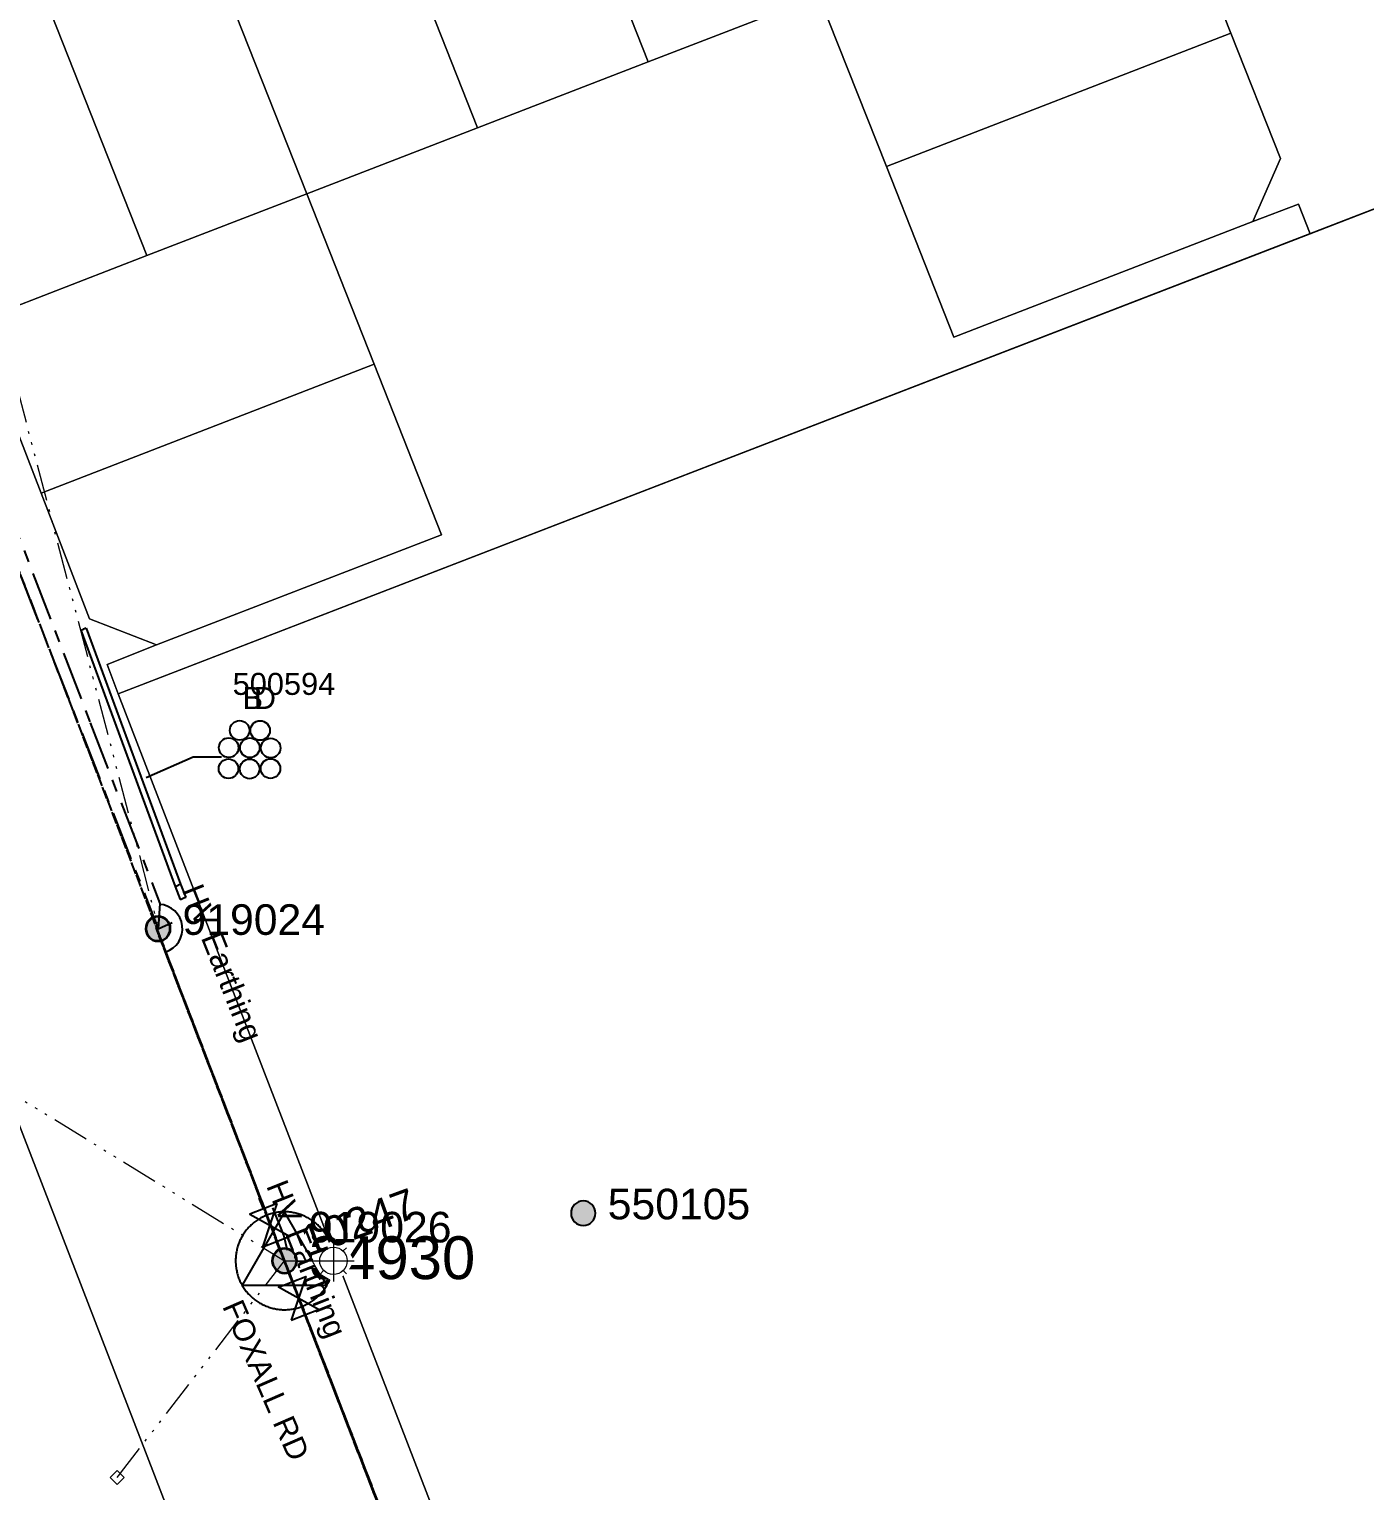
# Model space of a CAD drawing. Header units: metres. Extents: x 0 to 311631, y 0 to 6270612.
# Drawn here: x 310977.1 to 311086.3, y 6270299.1 to 6270418.6 of the extents above; entities that cross this region are included whole.
import ezdxf
from ezdxf.enums import TextEntityAlignment as Align

# ---------------------------------------------------------------- set-up
doc = ezdxf.new("R2010")
doc.units = ezdxf.units.M
for name, pattern in [('Cable Exist OH', [1, 1, 0]), ('Cable Exist UG', [7, 4, -1, 1, -1]), ('PHANTOMX2', [6.6, 3, -0.75, 0.2, -0.75, 0.2, -0.75, 0.2, -0.75])]:
    doc.linetypes.add(name, pattern=pattern)
doc.layers.get('0').update_dxf_attribs({"color": 6})
for name, color, linetype, lineweight in [('_User Miscellaneous1', 30, 'Continuous', 13), ('_User_HV_Exist', 1, 'Continuous', 35), ('_User_LV_Exist', 5, 'Continuous', 35), ('Cadastre Developer_SP_NEW', 92, 'Continuous', 15), ('Cadastre Land Parcels_SP_EXT', 118, 'Continuous', 15), ('Cadastre Roads_SP_EXT', 218, 'Continuous', 15), ('Mains_HV_EXT', 13, 'Continuous', 25), ('Mains_LV_EXT', 163, 'Continuous', 25), ('Mains_SL_EXT', 131, 'Continuous', 25), ('Services_SP_EXT', 42, 'PHANTOMX2', 20), ('Services_SP_MOD', 3, 'PHANTOMX2', 20)]:
    doc.layers.add(name, color=color, linetype=linetype, lineweight=lineweight)
for name, color, linetype in [('Duct_SP_EXT', 30, 'Continuous'), ('Equip_LV_EXT', 7, 'Continuous'), ('Sub_SP_TR_HV_LV_EXT', 7, 'Continuous'), ('SupportsOH_SP_TR_HV_LV_SL_EXT', 7, 'Continuous')]:
    doc.layers.add(name, color=color, linetype=linetype)
doc.styles.add('iecARIAL', font='arial.ttf', dxfattribs={"height": 2})
doc.styles.add('POLE_LABEL', font='arial.ttf', dxfattribs={"height": 2})
doc.styles.add('SL_LABEL', font='arial.ttf', dxfattribs={"height": 2})
doc.styles.get("Standard").update_dxf_attribs({"font": 'arial.ttf'})
doc.linetypes.add('Cable E UG', pattern='A,5,-0.1,["E",Standard,S=1.5,R=0,X=0,Y=-0.75],-1.45', length=6.55)

# ---------------------------------------------------------------- blocks, each defined once
blk = doc.blocks.new('SUB_POLE_EXT')
at = {"flags": 128}
for points in [[(-0.05, 4), (-0.15, 4), (-0.25, 3.99), (-0.34, 3.99), (-0.44, 3.98), (-0.54, 3.96), (-0.64, 3.95), (-0.73, 3.93), (-0.83, 3.91), (-0.92, 3.89), (-1.02, 3.87), (-1.11, 3.84), (-1.21, 3.81), (-1.3, 3.78), (-1.39, 3.75), (-1.49, 3.71), (-1.58, 3.68), (-1.67, 3.64), (-1.75, 3.59), (-1.84, 3.55), (-1.93, 3.5), (-2.01, 3.46), (-2.1, 3.41), (-2.18, 3.35), (-2.26, 3.3), (-2.34, 3.24), (-2.42, 3.18), (-2.5, 3.12), (-2.58, 3.06), (-2.65, 3), (-2.72, 2.93), (-2.79, 2.86), (-2.86, 2.79), (-2.93, 2.72), (-3, 2.65), (-3.06, 2.58), (-3.12, 2.5), (-3.18, 2.42), (-3.24, 2.34), (-3.3, 2.26), (-3.35, 2.18), (-3.41, 2.1), (-3.46, 2.01), (-3.5, 1.93), (-3.55, 1.84), (-3.59, 1.75), (-3.64, 1.67), (-3.68, 1.58), (-3.71, 1.49), (-3.75, 1.39), (-3.78, 1.3), (-3.81, 1.21), (-3.84, 1.11), (-3.87, 1.02), (-3.89, 0.92), (-3.91, 0.83), (-3.93, 0.73), (-3.95, 0.64), (-3.96, 0.54), (-3.98, 0.44), (-3.99, 0.34), (-3.99, 0.25), (-4, 0.15), (-4, 0.05), (-4, -0.05), (-4, -0.15), (-3.99, -0.25), (-3.99, -0.34), (-3.98, -0.44), (-3.96, -0.54), (-3.95, -0.64), (-3.93, -0.73), (-3.91, -0.83), (-3.89, -0.92), (-3.87, -1.02), (-3.84, -1.11), (-3.81, -1.21), (-3.78, -1.3), (-3.75, -1.39), (-3.71, -1.49), (-3.68, -1.58), (-3.64, -1.67), (-3.59, -1.75), (-3.55, -1.84), (-3.5, -1.93), (-3.46, -2.01), (-3.41, -2.1), (-3.35, -2.18), (-3.3, -2.26), (-3.24, -2.34), (-3.18, -2.42), (-3.12, -2.5), (-3.06, -2.58), (-3, -2.65), (-2.93, -2.72), (-2.86, -2.79), (-2.79, -2.86), (-2.72, -2.93), (-2.65, -3), (-2.58, -3.06), (-2.5, -3.12), (-2.42, -3.18), (-2.34, -3.24), (-2.26, -3.3), (-2.18, -3.35), (-2.1, -3.41), (-2.01, -3.46), (-1.93, -3.5), (-1.84, -3.55), (-1.75, -3.59), (-1.67, -3.64), (-1.58, -3.68), (-1.49, -3.71), (-1.39, -3.75), (-1.3, -3.78), (-1.21, -3.81), (-1.11, -3.84), (-1.02, -3.87), (-0.92, -3.89), (-0.83, -3.91), (-0.73, -3.93), (-0.64, -3.95), (-0.54, -3.96), (-0.44, -3.98), (-0.34, -3.99), (-0.25, -3.99), (-0.15, -4), (-0.05, -4), (0.05, -4), (0.15, -4), (0.25, -3.99), (0.34, -3.99), (0.44, -3.98), (0.54, -3.96), (0.64, -3.95), (0.73, -3.93), (0.83, -3.91), (0.92, -3.89), (1.02, -3.87), (1.11, -3.84), (1.21, -3.81), (1.3, -3.78), (1.39, -3.75), (1.49, -3.71), (1.58, -3.68), (1.67, -3.64), (1.75, -3.59), (1.84, -3.55), (1.93, -3.5), (2.01, -3.46), (2.1, -3.41), (2.18, -3.35), (2.26, -3.3), (2.34, -3.24), (2.42, -3.18), (2.5, -3.12), (2.58, -3.06), (2.65, -3), (2.72, -2.93), (2.79, -2.86), (2.86, -2.79), (2.93, -2.72), (3, -2.65), (3.06, -2.58), (3.12, -2.5), (3.18, -2.42), (3.24, -2.34), (3.3, -2.26), (3.35, -2.18), (3.41, -2.1), (3.46, -2.01), (3.5, -1.93), (3.55, -1.84), (3.59, -1.75), (3.64, -1.67), (3.68, -1.58), (3.71, -1.49), (3.75, -1.39), (3.78, -1.3), (3.81, -1.21), (3.84, -1.11), (3.87, -1.02), (3.89, -0.92), (3.91, -0.83), (3.93, -0.73), (3.95, -0.64), (3.96, -0.54), (3.98, -0.44), (3.99, -0.34), (3.99, -0.25), (4, -0.15), (4, -0.05), (4, 0.05), (4, 0.15), (3.99, 0.25), (3.99, 0.34), (3.98, 0.44), (3.96, 0.54), (3.95, 0.64), (3.93, 0.73), (3.91, 0.83), (3.89, 0.92), (3.87, 1.02), (3.84, 1.11), (3.81, 1.21), (3.78, 1.3), (3.75, 1.39), (3.71, 1.49), (3.68, 1.58), (3.64, 1.67), (3.59, 1.75), (3.55, 1.84), (3.5, 1.93), (3.46, 2.01), (3.41, 2.1), (3.35, 2.18), (3.3, 2.26), (3.24, 2.34), (3.18, 2.42), (3.12, 2.5), (3.06, 2.58), (3, 2.65), (2.93, 2.72), (2.86, 2.79), (2.79, 2.86), (2.72, 2.93), (2.65, 3), (2.58, 3.06), (2.5, 3.12), (2.42, 3.18), (2.34, 3.24), (2.26, 3.3), (2.18, 3.35), (2.1, 3.41), (2.01, 3.46), (1.93, 3.5), (1.84, 3.55), (1.75, 3.59), (1.67, 3.64), (1.58, 3.68), (1.49, 3.71), (1.39, 3.75), (1.3, 3.78), (1.21, 3.81), (1.11, 3.84), (1.02, 3.87), (0.92, 3.89), (0.83, 3.91), (0.73, 3.93), (0.64, 3.95), (0.54, 3.96), (0.44, 3.98), (0.34, 3.99), (0.25, 3.99), (0.15, 4), (0.05, 4)], [(0, 4), (-3.46, -2), (3.46, -2)]]:
    blk.add_lwpolyline(points, close=True, dxfattribs=at)
at = {"flags": 8}
blk.add_attdef('ASSET_NUM', text='', height=2.5, dxfattribs=at).set_placement((0, 7), align=Align.MIDDLE_CENTER)
for tag, flags, p in [('STREET_CODE', 9, (-1.38, 1.45)), ('NO_PHASES', 9, (-1.38, 1.05)), ('OPERATED_BY', 9, (-1.38, 0.65)), ('MAINTAINED_BY', 9, (-1.38, 0.45)), ('ORIENTATION', 9, (-1.38, 0.25)), ('OWNED_BY', 9, (-1.38, 0.05)), ('CONSTRUCTED_VOLTAGE', 9, (-1.13, 0.75)), ('OPERATING_VOLTAGE', 9, (-1.13, 0.35)), ('STATE', 9, (-1.38, -0.35)), ('USAGE', 9, (-1.38, -0.75)), ('LEGEND', 9, (-1.38, -0.95)), ('SUBURB', 9, (-1.38, -1.15)), ('SECONDARY_VOLTAGE', 9, (-1.13, -0.65)), ('SUBSTATION_TYPE', 9, (-1.13, -1.05)), ('STREETNAME', 9, (-1.38, -1.35)), ('LOCATION', 9, (-1.38, -1.55)), ('NOTES', 9, (-1.38, -1.75)), ('Z', 1, (-1.38, -1.95))]:
    blk.add_attdef(tag, text='', height=0.1, dxfattribs=dict(flags=flags)).set_placement(p, align=Align.MIDDLE_LEFT)
blk = doc.blocks.new('DUCT_EXT')
blk.add_circle((0, 0.8), 0.8)
at = {"flags": 1}
blk.add_attdef('Z', (0, 0), '', height=0.2, dxfattribs=at)
at = {"flags": 9}
for tag, p in [('DUCT_CODE', (0, 0)), ('XSECT_TYPE', (0, -0.2)), ('STATE', (0, -0.6)), ('FB_REFERENCE', (0, -0.4)), ('NOTES', (0, -0.8))]:
    blk.add_attdef(tag, text='', height=0.2, dxfattribs=at).set_placement(p, align=Align.MIDDLE_LEFT)
blk = doc.blocks.new('LV_OH_LINKS_DISTFUSE_EXT')
for p, q in [((0, 0), (0.96, 0)), ((3.84, 0), (4.8, 0))]:
    blk.add_line(p, q)
blk.add_lwpolyline([(3.84, -1.2), (3.84, 1.2), (0.96, -1.2), (0.96, 1.2)], close=True)
at = {"flags": 9}
for tag, p in [('ACTUAL_STATUS', (0, 0)), ('CONSTRUCTED_VOLTAGE', (0, -0.2)), ('OPERATING_VOLTAGE', (0, -0.6)), ('ORIENTATION', (0, -0.8)), ('OWNED_BY', (0, -1)), ('STATE', (0, -1.2)), ('NO_PHASES', (0, -0.4)), ('SWITCH_TYPE', (0, -1.4)), ('USAGE', (0, -1.6)), ('NOTES', (0, -1.8))]:
    blk.add_attdef(tag, text='', height=0.2, dxfattribs=at).set_placement(p, align=Align.MIDDLE_LEFT)
at = {"flags": 1}
blk.add_attdef('Z', (0, 0), '', height=0.2, dxfattribs=at)
blk = doc.blocks.new('CCP_EXT')
at = {"flags": 9}
for tag, p in [('STATE', (0, -1.8)), ('LEGEND', (0, -1.4)), ('LIFE_SUPPORT', (0, -1.6)), ('NOTES', (0, -2))]:
    blk.add_attdef(tag, text='', height=0.2, dxfattribs=at).set_placement(p, align=Align.MIDDLE_LEFT)
blk.add_wipeout([(0, 0.57), (0.57, 0), (0, -0.57), (-0.57, 0)])
blk.add_lwpolyline([(-0.57, 0), (0, 0.57), (0.57, 0), (0, -0.57), (-0.57, 0)])
at = {"flags": 1}
blk.add_attdef('Z', (0, 0), '', height=0.2, dxfattribs=at)
at = {"flags": 9}
for tag, p in [('CCP_TYPE', (0, 0)), ('CONSTRUCTED_VOLTAGE', (0, -0.2)), ('OPERATING_VOLTAGE', (0, -0.6)), ('ORIENTATION', (0, -0.8)), ('OWNED_BY', (0, -1)), ('NO_PHASES', (0, -0.4)), ('USAGE', (0, -1.2))]:
    blk.add_attdef(tag, text='', height=0.2, dxfattribs=at).set_placement(p, align=Align.MIDDLE_LEFT)
blk = doc.blocks.new('POLE_EXT')
blk.add_hatch(color=256).paths.add_polyline_path([(-1, 0, 1), (1, 0, 1)])
blk.add_lwpolyline([(-1, 0, 1), (1, 0, 1)], format="xyb", close=True)
at = {"flags": 8}
blk.add_attdef('pNumber', text='', height=2, dxfattribs=at).set_placement((2.5, 2.5), align=Align.MIDDLE_CENTER)
at = {"style": 'POLE_LABEL', "flags": 9}
for tag, p in [('STRUCTURE_PLANT_NUMBER', (1.35, 0.03)), ('STREET_CODE', (1.35, -0.2))]:
    blk.add_attdef(tag, text='', height=0.2, dxfattribs=at).set_placement(p, align=Align.MIDDLE_LEFT)
at = {"flags": 9}
for tag, p in [('OWNED_BY', (1.35, -0.4)), ('SPECIAL_USE', (1.35, -0.8)), ('STATE', (1.35, -1)), ('PARENT', (1.35, -0.6)), ('USAGE', (1.35, -1.2)), ('cLV', (1.35, -1.4)), ('hDepth', (1.35, -1.6)), ('hDia', (1.35, -1.8)), ('cHV', (1.35, -2)), ('LBRACKET', (1.35, -2.2)), ('LExisting', (1.35, -2.4)), ('cLinedev', (1.35, -3.4)), ('LANTNUMBER', (1.35, -2.6)), ('LOther', (1.35, -2.8)), ('LRemove', (1.35, -3)), ('LEGEND', (1.35, -3.2)), ('LOCATION', (1.35, -3.6)), ('pExisting', (1.35, -3.8)), ('pFooting', (1.35, -4.4)), ('pNew', (1.35, -4.6)), ('PFNUMBER', (1.35, -4)), ('NEWPFNUMBER', (1.35, -4.2)), ('pRelocate', (1.35, -5)), ('pRemove', (1.35, -5.2)), ('pReplace', (1.35, -5.4)), ('pStay', (1.35, -5.6)), ('pType', (1.35, -5.8)), ('cspan', (1.35, -6)), ('STREETNAME', (1.35, -6.2)), ('SUBURB', (1.35, -6.4)), ('OPERATED_BY', (1.36, -7.01)), ('NOTES', (1.35, -6.6)), ('MAINTAINED_BY', (1.36, -6.81))]:
    blk.add_attdef(tag, text='', height=0.2, dxfattribs=at).set_placement(p, align=Align.MIDDLE_LEFT)
at = {"flags": 1}
blk.add_attdef('Z', (1.35, -7.33), '', height=0.2, dxfattribs=at)
blk = doc.blocks.new('SL_LANTERN_EXT')
at = {"flags": 9}
for tag, p in [('LRATECODE', (-7.4, 0)), ('LOUTREACHVOCAB', (-7.2, 0)), ('LOUTREACH', (-7, 0)), ('LANTNUMBER', (-6.6, 0)), ('LNEW', (-6.4, 0)), ('LMASTVOCAB', (-6.2, 0)), ('LMAST', (-6, 0)), ('LLAMPVOCAB', (-5.8, 0)), ('LLAMP', (-5.6, 0)), ('LEXIST', (-5.4, 0)), ('LCHARGE3PERCENT', (-5.2, 0)), ('LCHARGE3', (-5, 0)), ('LCHARGE2PERCENT', (-4.8, 0)), ('LCHARGE2', (-4.6, 0)), ('LCHARGE1PERCENT', (-4.4, 0)), ('LCHARGE1', (-4.2, 0)), ('LCATEGORY', (-4, 0)), ('LBRACKETVOCAB', (-3.8, 0)), ('LBRACKET', (-3.6, 0)), ('LKINGHEIGHT', (-3.4, 0)), ('CREPLACE', (-3.2, 0)), ('CREMOVE', (-3, 0)), ('CNUMBER', (-2.8, 0)), ('CNEW', (-2.6, 0)), ('CEXIST', (-2.4, 0)), ('USAGE', (-2.2, 0)), ('STATE', (-2, 0)), ('OWNED_BY', (-1.8, 0)), ('ORIENTATION', (-1.6, 0)), ('OPERATING_VOLTAGE', (-1.4, 0)), ('NO_PHASES', (-1.2, 0)), ('LANTERN_TYPE', (-1, 0)), ('LANTERN_PURPOSE', (-0.8, 0)), ('CONTROL_TYPE', (-0.6, 0)), ('CONSTRUCTED_VOLTAGE', (-0.4, 0))]:
    blk.add_attdef(tag, text='', height=0.001, rotation=270, dxfattribs=at).set_placement(p, align=Align.MIDDLE_LEFT)
at = {"style": 'SL_LABEL', "flags": 9}
blk.add_attdef('STREET_CODE', text='', height=0.001, rotation=270, dxfattribs=at).set_placement((0, 0), align=Align.MIDDLE_LEFT)
at = {"flags": 1}
blk.add_attdef('Z', (0, 0), '', height=0.001, rotation=270, dxfattribs=at)
at = {"width": 0.9}
blk.add_attdef('LNUMBER', text='', height=1, dxfattribs=at).set_placement((7, -1), align=Align.MIDDLE_LEFT)
at = {"flags": 9}
for tag, p in [('LREMOVE', (0, -7.6)), ('LREPLACE', (0, -7.8)), ('LTYPE', (0, -8)), ('LTYPEVOCAB', (0, -8.2)), ('LEGEND', (0, -8.4)), ('SUBURB', (0, -8.6)), ('STREETNAME', (0, -8.8)), ('LOCATION', (0, -9)), ('NOTES', (0, -9.2)), ('MAINTAINED_BY', (0, -9.86))]:
    blk.add_attdef(tag, text='', height=0.001, dxfattribs=at).set_placement(p, align=Align.MIDDLE_LEFT)
blk.add_attdef('OPERATED_BY', (0, -9.61), '', height=0.001, dxfattribs=at)
blk.add_wipeout([(5.69, 0), (5.06, -1.06), (4, -1.69), (2.94, -1.06), (2.31, 0), (2.94, 1.06), (4, 1.69), (5.06, 1.06)])
for p, q in [((4, 1.69), (4, 0)), ((0, 0), (4, 0)), ((2.94, 1.06), (3.2, 0.8)), ((5.06, 1.06), (4.8, 0.8)), ((2.94, -1.06), (3.2, -0.8)), ((4, 0), (5.69, 0)), ((4, 0), (4, -1.69)), ((5.06, -1.06), (4.8, -0.8))]:
    blk.add_line(p, q)
blk.add_circle((4, 0), 1.12)

msp = doc.modelspace()

# ---------------------------------------------------------------- linework, layer by layer
at = {"layer": '_User Miscellaneous1', "linetype": 'Cable Exist OH'}
for points in [[(310997.962, 6270317.926), (310987.514, 6270345.075)], [(311038.623, 6270212.684), (311022.161, 6270255.383), (310997.962, 6270317.926)]]:
    msp.add_lwpolyline(points, dxfattribs=at)
at = {"layer": '_User_HV_Exist', "linetype": 'Cable Exist OH'}
msp.add_lwpolyline([(311037.722, 6270215.016), (310997.962, 6270317.926), (310997.874, 6270318.156)], dxfattribs=at)
at = {"layer": '_User_LV_Exist', "linetype": 'Cable Exist OH'}
for points in [[(310997.962, 6270317.926), (310987.514, 6270345.075)], [(311037.745, 6270215.025), (311022.161, 6270255.383), (310997.962, 6270317.926)]]:
    msp.add_lwpolyline(points, dxfattribs=at)
at = {"layer": 'Cadastre Land Parcels_SP_EXT', "linetype": 'Continuous'}
for points in [[(311041.657, 6270421.324), (311030.634, 6270449.206), (311016.676, 6270443.815), (311027.698, 6270415.933), (311041.657, 6270421.324)], [(311027.698, 6270415.933), (311016.676, 6270443.815), (311002.718, 6270438.424), (311013.74, 6270410.542), (311027.698, 6270415.933)], [(311013.74, 6270410.542), (311002.718, 6270438.424), (310988.759, 6270433.033), (310999.782, 6270405.15), (311013.74, 6270410.542)], [(310999.782, 6270405.15), (310988.759, 6270433.033), (310975.686, 6270427.983), (310986.707, 6270400.101), (310999.782, 6270405.15)], [(311075.334, 6270418.262), (311069.823, 6270432.203), (311055.615, 6270426.714), (311041.657, 6270421.324), (311047.167, 6270407.384), (311075.334, 6270418.262)], [(310986.707, 6270400.101), (310975.686, 6270427.983), (310965.45, 6270424.03), (310963.291, 6270418.926), (310972.653, 6270394.659), (310986.707, 6270400.101)], [(311047.167, 6270407.384), (311041.657, 6270421.324), (311027.698, 6270415.933), (311013.74, 6270410.542), (310999.782, 6270405.15), (311005.293, 6270391.21), (311010.805, 6270377.264), (310987.493, 6270368.265), (310983.456, 6270366.659), (310984.375, 6270364.277), (311081.805, 6270401.883), (311080.851, 6270404.303), (311077.129, 6270402.865), (311052.682, 6270393.428), (311047.167, 6270407.384)], [(311047.167, 6270407.384), (311041.657, 6270421.324), (311027.698, 6270415.933), (311013.74, 6270410.542), (310999.782, 6270405.15), (311005.293, 6270391.21), (311010.805, 6270377.264), (310987.493, 6270368.265), (310983.456, 6270366.659), (310984.375, 6270364.277), (311081.805, 6270401.883), (311080.851, 6270404.303), (311077.129, 6270402.865), (311052.682, 6270393.428), (311047.167, 6270407.384)], [(311128.807, 6270242.312), (311101.298, 6270313.658), (311155.556, 6270334.632), (311123.416, 6270417.943), (310984.375, 6270364.277), (311042.434, 6270213.896), (311048.37, 6270211.279), (311128.807, 6270242.312)], [(311077.129, 6270402.865), (311079.382, 6270408.02), (311075.334, 6270418.262), (311047.167, 6270407.384), (311052.682, 6270393.428), (311077.129, 6270402.865)], [(311005.293, 6270391.21), (310999.782, 6270405.15), (310986.707, 6270400.101), (310972.653, 6270394.659), (310978.055, 6270380.659), (311005.293, 6270391.21)], [(311010.805, 6270377.264), (311005.293, 6270391.21), (310978.055, 6270380.659), (310982.016, 6270370.392), (310987.493, 6270368.265), (311010.805, 6270377.264)], [(310764.382, 6270166.814), (311003.274, 6270259.121), (310970.766, 6270343.221), (310826.608, 6270287.558), (310827.714, 6270284.55), (310733.049, 6270247.97), (310764.382, 6270166.814)]]:
    msp.add_lwpolyline(points, close=True, dxfattribs=at)
at = {"layer": 'Cadastre Roads_SP_EXT', "linetype": 'Continuous'}
msp.add_lwpolyline([(311098.37, 6270408.276), (311097.416, 6270410.697), (311101.139, 6270412.133), (311095.946, 6270414.415), (311091.897, 6270424.657), (311086.388, 6270438.597), (311076.837, 6270462.762), (311060.273, 6270456.366), (311069.823, 6270432.203), (311075.334, 6270418.262), (311079.381, 6270408.02), (311077.129, 6270402.865), (311080.851, 6270404.303), (311081.805, 6270401.883), (311098.37, 6270408.276)], close=True, dxfattribs=at)
at = {"layer": 'Duct_SP_EXT'}
for p, q in [((310981.301, 6270369.473), (310981.526, 6270369.556)), ((310981.301, 6270369.473), (310989.019, 6270348.527)), ((310981.751, 6270369.639), (310981.526, 6270369.556)), ((310981.751, 6270369.639), (310989.468, 6270348.697)), ((310989.019, 6270348.527), (310989.244, 6270348.612)), ((310989.019, 6270348.527), (310989.436, 6270347.446)), ((310989.468, 6270348.697), (310989.244, 6270348.612)), ((310989.468, 6270348.697), (310989.884, 6270347.619)), ((310989.436, 6270347.446), (310989.66, 6270347.533)), ((310989.884, 6270347.619), (310989.66, 6270347.533))]:
    msp.add_line(p, q, dxfattribs=at)
msp.add_lwpolyline([(310992.819, 6270359.081), (310990.501, 6270359.103), (310986.658, 6270357.41)], dxfattribs=at)
at = {"layer": 'Mains_HV_EXT', "linetype": 'Cable Exist UG'}
msp.add_lwpolyline([(311178.557, 6270501.365), (311176.734, 6270501.776), (311174.112, 6270507.821), (311174.112, 6270507.821), (311076.729, 6270470.175), (311073.252, 6270462.401), (311063.056, 6270458.288), (311055.228, 6270461.962), (310974.625, 6270430.793), (310963.244, 6270426.403), (310959.996, 6270418.954), (310960.455, 6270417.829), (310960.455, 6270417.829), (310969.857, 6270393.721), (310982.079, 6270361.895), (310982.079, 6270361.895), (310987.774, 6270347.143), (310987.624, 6270345.066)], dxfattribs=at)
at = {"layer": 'Mains_HV_EXT', "linetype": 'Continuous'}
msp.add_lwpolyline([(310988.246, 6270343.165, 0.8256475), (310987.752, 6270347.061)], format="xyb", dxfattribs=at)
at = {"layer": 'Mains_HV_EXT', "linetype": 'Cable E UG'}
for points in [[(310987.624, 6270345.066), (310988.765, 6270345.573)], [(310997.905, 6270320.029), (310997.022, 6270322.261)], [(310998.218, 6270318.775), (310997.905, 6270320.029)]]:
    msp.add_lwpolyline(points, dxfattribs=at)
at = {"layer": 'Mains_HV_EXT', "linetype": 'Cable Exist OH'}
for points in [[(310997.874, 6270318.156), (310987.482, 6270345.158)], [(311038.7, 6270212.649), (310997.962, 6270317.926), (310997.874, 6270318.156)]]:
    msp.add_lwpolyline(points, dxfattribs=at)
at = {"layer": 'Mains_LV_EXT', "linetype": 'Cable Exist UG'}
msp.add_lwpolyline([(310953.272, 6270439.404), (310952.461, 6270435.809), (310956.43, 6270420.766), (310956.43, 6270420.766), (310957.005, 6270418.663), (310958.449, 6270414.269), (310960.583, 6270414.563), (310961.096, 6270413.223), (310987.624, 6270345.066)], dxfattribs=at)
at = {"layer": 'Mains_LV_EXT', "linetype": 'Cable Exist OH'}
for points in [[(310997.962, 6270317.926), (310987.514, 6270345.075)], [(311038.729, 6270212.771), (311022.161, 6270255.383), (310997.962, 6270317.926)]]:
    msp.add_lwpolyline(points, dxfattribs=at)
at = {"layer": 'Mains_SL_EXT', "linetype": 'Cable Exist OH'}
for points in [[(310956.806, 6270424.25), (310977.528, 6270371.025), (310997.962, 6270317.926)], [(310997.962, 6270317.926), (311022.161, 6270255.383), (311038.717, 6270212.603)]]:
    msp.add_lwpolyline(points, dxfattribs=at)
at = {"layer": 'Services_SP_EXT'}
msp.add_lwpolyline([(310972.727, 6270402.144), (310987.541, 6270345.55)], dxfattribs=at)
at = {"layer": 'Services_SP_MOD'}
for points in [[(310972.727, 6270402.144), (310987.541, 6270345.55)], [(310973.554, 6270332.914), (310997.962, 6270317.926)]]:
    msp.add_lwpolyline(points, dxfattribs=at)

# ---------------------------------------------------------------- block references
at = {"layer": '_User Miscellaneous1'}
ref = msp.add_blockref('POLE_EXT', (310987.624, 6270345.066), dxfattribs=at)
ref.add_attrib('ASSET_NUM', '919024', dxfattribs={"layer": '0', "height": 2.5, "style": 'POLE_LABEL'}).set_placement((310989.624, 6270345.816), align=Align.MIDDLE_LEFT)
ref = msp.add_blockref('POLE_EXT', (311022.388, 6270321.814), dxfattribs=at)
ref.add_attrib('ASSET_NUM', '550105', dxfattribs={"layer": '0', "height": 2.5, "style": 'POLE_LABEL'}).set_placement((311024.388, 6270322.564), align=Align.MIDDLE_LEFT)
ref = msp.add_blockref('POLE_EXT', (310997.962, 6270317.926), dxfattribs=at)
ref.add_attrib('ASSET_NUM', '919026', dxfattribs={"layer": '0', "height": 2.5, "style": 'POLE_LABEL'}).set_placement((310999.962, 6270318.676), align=Align.BOTTOM_LEFT)
at = {"layer": '_User_LV_Exist'}
ref = msp.add_blockref('POLE_EXT', (310987.624, 6270345.066), dxfattribs=at)
ref.add_attrib('ASSET_NUM', '919024', dxfattribs={"layer": '0', "height": 2.5, "style": 'POLE_LABEL'}).set_placement((310989.624, 6270345.816), align=Align.MIDDLE_LEFT)
ref = msp.add_blockref('POLE_EXT', (310997.962, 6270317.926), dxfattribs=at)
ref.add_attrib('ASSET_NUM', '919026', dxfattribs={"layer": '0', "height": 2.5, "style": 'POLE_LABEL'}).set_placement((310999.962, 6270318.676), align=Align.BOTTOM_LEFT)
at = {"layer": 'Duct_SP_EXT'}
for p, rotation in [((310994.286, 6270360.479), 359.5957748458046), ((310995.965, 6270360.472), 359.5957748458046), ((310993.398, 6270359.069), 359.5957748458046), ((310995.122, 6270359.06), 359.5957748458046), ((310996.838, 6270359.037), 0.1166308967121525), ((310993.38, 6270357.348), 359.5957748458046), ((310995.103, 6270357.333), 359.5957748458046), ((310996.821, 6270357.358), 0.1166308967121525)]:
    msp.add_blockref('DUCT_EXT', p, dxfattribs=dict(at, rotation=rotation))
at = {"layer": 'Equip_LV_EXT'}
for p, rotation in [((310997.651, 6270318.584), 111.3491302589742), ((310998.233, 6270317.094), 291.349130258974)]:
    msp.add_blockref('LV_OH_LINKS_DISTFUSE_EXT', p, dxfattribs=dict(at, rotation=rotation))
at = {"layer": 'Sub_SP_TR_HV_LV_EXT'}
ref = msp.add_blockref('SUB_POLE_EXT', (310997.962, 6270317.926), dxfattribs=at)
ref.add_attrib('ASSET_NUM', '34930', dxfattribs={"layer": '0', "height": 3.5}).set_placement((310999.962, 6270318.176), align=Align.MIDDLE_LEFT)
at = {"layer": 'SupportsOH_SP_TR_HV_LV_SL_EXT'}
ref = msp.add_blockref('POLE_EXT', (310987.624, 6270345.066), dxfattribs=at)
ref.add_attrib('ASSET_NUM', '919024', dxfattribs={"layer": '0', "height": 2.5, "style": 'POLE_LABEL'}).set_placement((310989.624, 6270345.816), align=Align.MIDDLE_LEFT)
ref = msp.add_blockref('POLE_EXT', (311022.388, 6270321.814), dxfattribs=at)
ref.add_attrib('ASSET_NUM', '550105', dxfattribs={"layer": '0', "height": 2.5, "style": 'POLE_LABEL'}).set_placement((311024.388, 6270322.564), align=Align.MIDDLE_LEFT)
ref = msp.add_blockref('POLE_EXT', (310997.962, 6270317.926), dxfattribs=at)
ref.add_attrib('ASSET_NUM', '919026', dxfattribs={"layer": '0', "height": 2.5, "style": 'POLE_LABEL'}).set_placement((310999.962, 6270318.676), align=Align.BOTTOM_LEFT)

# ---------------------------------------------------------------- texts
at = {"layer": 'Cadastre Roads_SP_EXT'}
msp.add_text('FOXALL RD', height=1.8, rotation=293.50504, dxfattribs=at).set_placement((310992.845, 6270314.211))
at = {"layer": 'Duct_SP_EXT'}
for s, p in [('500594', (310993.721, 6270364.182)), ('B', (310994.53, 6270363.029)), ('D', (310995.453, 6270363.026))]:
    msp.add_text(s, height=1.8, dxfattribs=at).set_placement(p)
at = {"layer": 'Mains_HV_EXT'}
for rotation, p in [(291.71809, (310989.556, 6270348.239)), (291.57131, (310996.447, 6270324.055))]:
    msp.add_text('HV Earthing', height=1.8, rotation=rotation, dxfattribs=at).set_placement(p)

# ---------------------------------------------------------------- next in the draw order: block references
at = {"layer": 'Services_SP_EXT'}
msp.add_blockref('CCP_EXT', (310984.278, 6270300.213), dxfattribs=at)

# ---------------------------------------------------------------- next in the draw order: linework, layer by layer
at = {"layer": 'Cadastre Developer_SP_NEW', "linetype": 'Continuous'}
msp.add_lwpolyline([(311128.807, 6270242.312), (311101.298, 6270313.658), (311155.556, 6270334.632), (311123.416, 6270417.943), (310984.375, 6270364.277), (311042.434, 6270213.896), (311048.37, 6270211.279), (311128.807, 6270242.312)], close=True, dxfattribs=at)
at = {"layer": 'Cadastre Roads_SP_EXT', "linetype": 'Continuous'}
msp.add_lwpolyline([(310984.375, 6270364.277), (310983.456, 6270366.659), (310987.493, 6270368.265), (310982.016, 6270370.392), (310978.055, 6270380.659), (310972.653, 6270394.659), (310966.908, 6270409.55), (310948.128, 6270401.866), (310952.628, 6270390.209), (310957.7, 6270377.07), (310962.772, 6270363.929), (310967.272, 6270352.272), (310964.99, 6270347.107), (310968.712, 6270348.542), (310970.766, 6270343.221), (311003.274, 6270259.121), (311023.126, 6270207.74), (311034.298, 6270211.303), (311042.434, 6270213.896), (310984.375, 6270364.277)], close=True, dxfattribs=at)
at = {"layer": 'Services_SP_EXT'}
msp.add_lwpolyline([(310984.278, 6270300.213), (310997.962, 6270317.926)], dxfattribs=at)

# ---------------------------------------------------------------- next in the draw order: block references
at = {"layer": '_User Miscellaneous1'}
ref = msp.add_blockref('SL_LANTERN_EXT', (310997.962, 6270317.926), dxfattribs=at)
ref.add_attrib('ASSET_NUM', '10247', dxfattribs={"layer": '0', "height": 2.5, "rotation": 20.00365, "style": 'iecARIAL'}).set_placement((310999.462, 6270319.426), align=Align.MIDDLE_LEFT)

doc.saveas('drawing.dxf')
